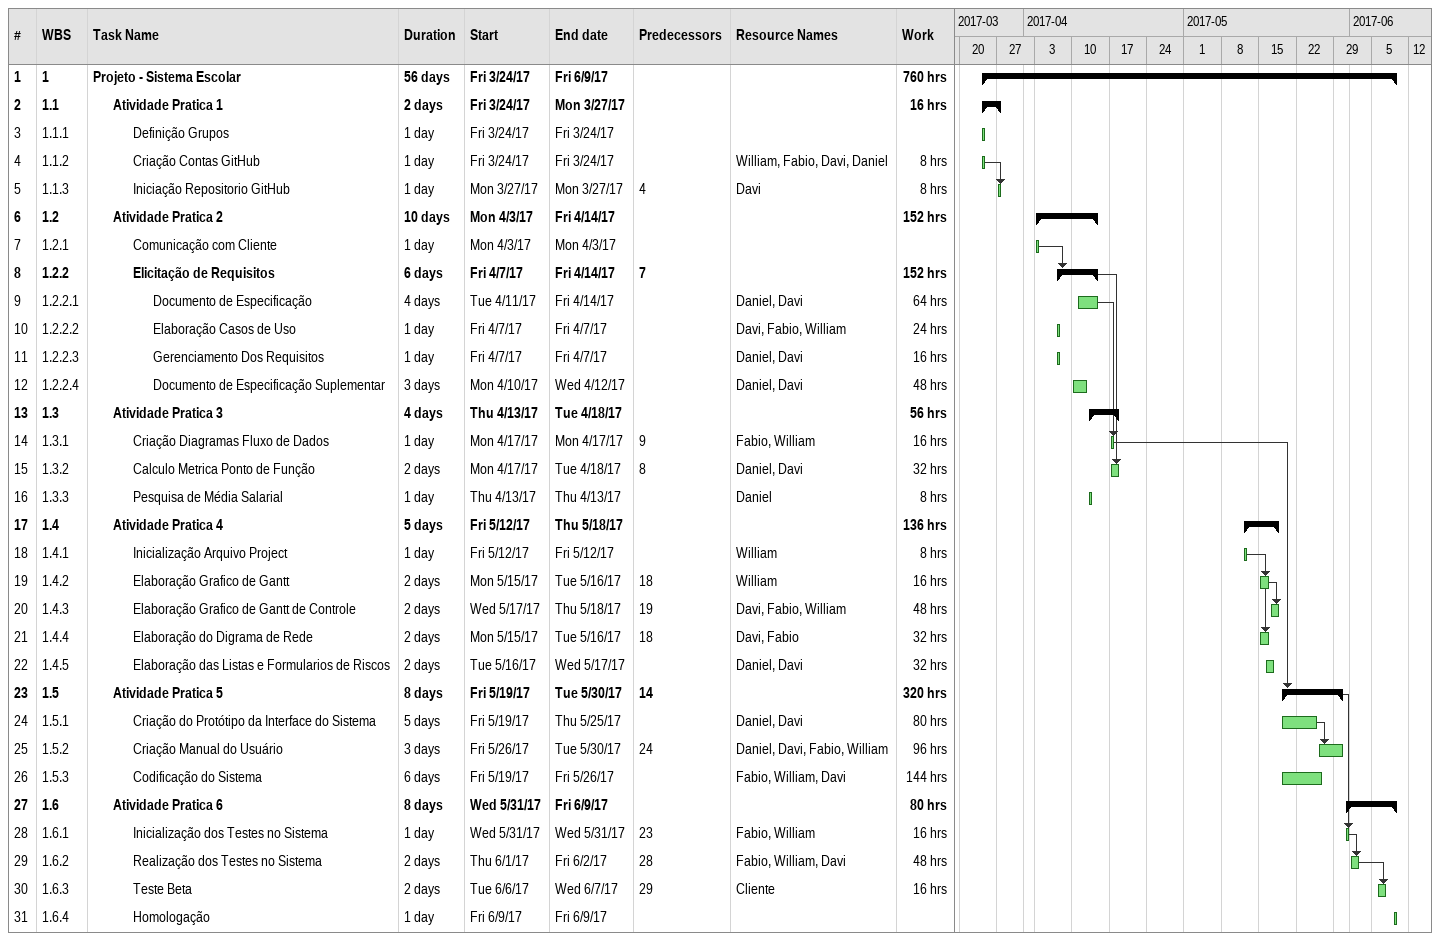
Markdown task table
| ID | WBS | Task | Duration | Start | Finish | Predecessors | Resources | Work (h) |
|---|---|---|---|---|---|---|---|---|
| 1 | 1 | **Projeto - Sistema Escolar** | 56d | 2017-03-24 | 2017-06-09 |  |  | 760 |
| 2 | 1.1 | **Atividade Pratica 1** | 2d | 2017-03-24 | 2017-03-27 |  |  | 16 |
| 3 | 1.1.1 | Definição Grupos | 1d | 2017-03-24 | 2017-03-24 |  |  |  |
| 4 | 1.1.2 | Criação Contas GitHub | 1d | 2017-03-24 | 2017-03-24 |  | William, Fabio, Davi, Daniel | 8 |
| 5 | 1.1.3 | Iniciação Repositorio GitHub | 1d | 2017-03-27 | 2017-03-27 | 4 | Davi | 8 |
| 6 | 1.2 | **Atividade Pratica 2** | 10d | 2017-04-03 | 2017-04-14 |  |  | 152 |
| 7 | 1.2.1 | Comunicação com Cliente | 1d | 2017-04-03 | 2017-04-03 |  |  |  |
| 8 | 1.2.2 | **Elicitação de Requisitos** | 6d | 2017-04-07 | 2017-04-14 | 7 |  | 152 |
| 9 | 1.2.2.1 | Documento de Especificação | 4d | 2017-04-11 | 2017-04-14 |  | Daniel, Davi | 64 |
| 10 | 1.2.2.2 | Elaboração Casos de Uso | 1d | 2017-04-07 | 2017-04-07 |  | Davi, Fabio, William | 24 |
| 11 | 1.2.2.3 | Gerenciamento Dos Requisitos | 1d | 2017-04-07 | 2017-04-07 |  | Daniel, Davi | 16 |
| 12 | 1.2.2.4 | Documento de Especificação Suplementar | 3d | 2017-04-10 | 2017-04-12 |  | Daniel, Davi | 48 |
| 13 | 1.3 | **Atividade Pratica 3** | 4d | 2017-04-13 | 2017-04-18 |  |  | 56 |
| 14 | 1.3.1 | Criação Diagramas Fluxo de Dados | 1d | 2017-04-17 | 2017-04-17 | 9 | Fabio, William | 16 |
| 15 | 1.3.2 | Calculo Metrica Ponto de Função | 2d | 2017-04-17 | 2017-04-18 | 8 | Daniel, Davi | 32 |
| 16 | 1.3.3 | Pesquisa de Média Salarial | 1d | 2017-04-13 | 2017-04-13 |  | Daniel | 8 |
| 17 | 1.4 | **Atividade Pratica 4** | 5d | 2017-05-12 | 2017-05-18 |  |  | 136 |
| 18 | 1.4.1 | Inicialização Arquivo Project | 1d | 2017-05-12 | 2017-05-12 |  | William | 8 |
| 19 | 1.4.2 | Elaboração Grafico de Gantt | 2d | 2017-05-15 | 2017-05-16 | 18 | William | 16 |
| 20 | 1.4.3 | Elaboração Grafico de Gantt de Controle | 2d | 2017-05-17 | 2017-05-18 | 19 | Davi, Fabio, William | 48 |
| 21 | 1.4.4 | Elaboração do Digrama de Rede | 2d | 2017-05-15 | 2017-05-16 | 18 | Davi, Fabio | 32 |
| 22 | 1.4.5 | Elaboração das Listas e Formularios de Riscos | 2d | 2017-05-16 | 2017-05-17 |  | Daniel, Davi | 32 |
| 23 | 1.5 | **Atividade Pratica 5** | 8d | 2017-05-19 | 2017-05-30 | 14 |  | 320 |
| 24 | 1.5.1 | Criação do Protótipo da Interface do Sistema | 5d | 2017-05-19 | 2017-05-25 |  | Daniel, Davi | 80 |
| 25 | 1.5.2 | Criação Manual do Usuário | 3d | 2017-05-26 | 2017-05-30 | 24 | Daniel, Davi, Fabio, William | 96 |
| 26 | 1.5.3 | Codificação do Sistema | 6d | 2017-05-19 | 2017-05-26 |  | Fabio, William, Davi | 144 |
| 27 | 1.6 | **Atividade Pratica 6** | 8d | 2017-05-31 | 2017-06-09 |  |  | 80 |
| 28 | 1.6.1 | Inicialização dos Testes no Sistema | 1d | 2017-05-31 | 2017-05-31 | 23 | Fabio, William | 16 |
| 29 | 1.6.2 | Realização dos Testes no Sistema | 2d | 2017-06-01 | 2017-06-02 | 28 | Fabio, William, Davi | 48 |
| 30 | 1.6.3 | Teste Beta | 2d | 2017-06-06 | 2017-06-07 | 29 | Cliente | 16 |
| 31 | 1.6.4 | Homologação | 1d | 2017-06-09 | 2017-06-09 |  |  |  |
